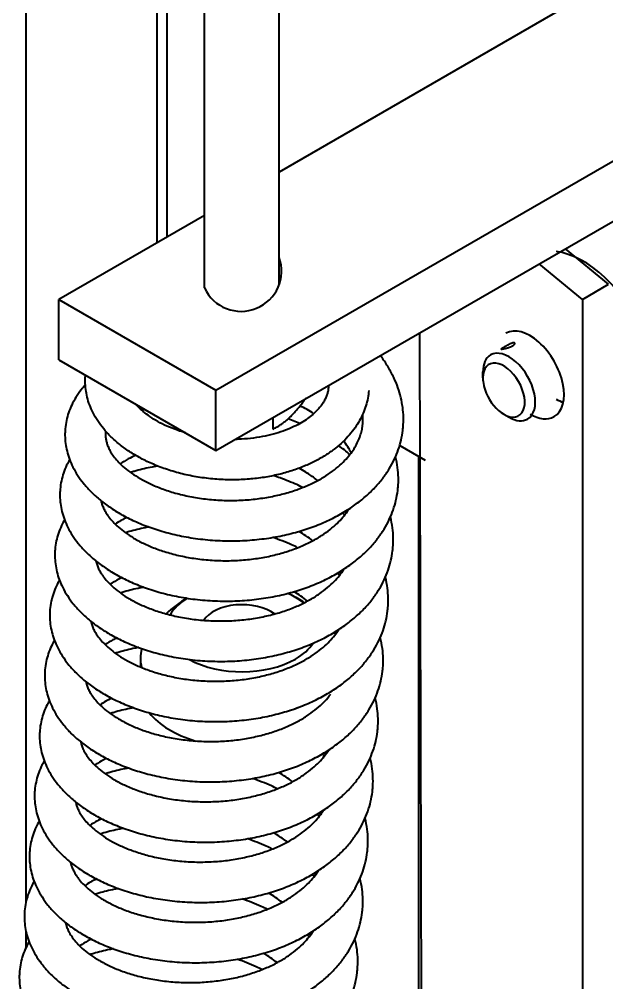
# Model space of a CAD drawing. Header units: millimetres. Extents: x 30271 to 35001, y 5679 to 9007.
# Drawn here: x 31358.9 to 31470, y 6417.8 to 6600.1 of the extents above; entities that cross this region are included whole.
import ezdxf

# ---------------------------------------------------------------- set-up
doc = ezdxf.new("R2010")
doc.units = ezdxf.units.MM
doc.linetypes.add('K5LT_BASIC', pattern=[0])
doc.layers.add('0 VIEW0', color=7, linetype='Continuous')

msp = doc.modelspace()

# ---------------------------------------------------------------- linework, layer by layer
at = {"color": 5, "linetype": 'K5LT_BASIC', "lineweight": 40, "ltscale": 0.5}
for p, q in [((31470.297, 6549.936), (31462.139, 6556.657)), ((31465.348, 6547.079), (31457.189, 6553.799))]:
    msp.add_line(p, q, dxfattribs=at)
at = {"layer": '0 VIEW0', "color": 5, "linetype": 'K5LT_BASIC', "lineweight": 40}
for p, q in [((31386.81, 6558.89), (31386.81, 6895.316)), ((31384.857, 6894.189), (31384.857, 6557.762)), ((31360.109, 6879.9), (31360.109, 6433.052)), ((31393.887, 6549.244), (31393.887, 6630.855)), ((31408.001, 6549.868), (31408.001, 6630.812)), ((31396.051, 6529.932), (31544.544, 6615.664)), ((31396.051, 6518.501), (31544.544, 6604.233)), ((31464.222, 6603.583), (31408.001, 6571.124)), ((31393.887, 6562.976), (31366.353, 6547.079)), ((31465.348, 6547.079), (31470.297, 6549.936)), ((31366.353, 6535.648), (31366.353, 6547.079)), ((31366.353, 6547.079), (31396.051, 6529.932)), ((31465.348, 6547.079), (31465.348, 6041.759)), ((31435.649, 6075.792), (31434.639, 6540.78)), ((31366.353, 6535.648), (31396.051, 6518.501)), ((31371.37, 6532.712), (31371.373, 6532.749)), ((31446.539, 6532.218), (31446.539, 6533.362)), ((31396.051, 6518.501), (31396.051, 6529.932)), ((31382.631, 6526.25), (31382.043, 6526.092)), ((31450.498, 6525.36), (31451.488, 6524.788)), ((31406.785, 6524.698), (31406.785, 6522.512)), ((31411.924, 6523.606), (31409.708, 6524.505)), ((31430.801, 6519.476), (31435.649, 6516.677)), ((31434.355, 6517.424), (31434.355, 6248.34)), ((31384.857, 6515.629), (31384.857, 6515.531)), ((31420.423, 6506.331), (31419.994, 6506.697)), ((31419.463, 6494.934), (31419.034, 6495.3)), ((31419.7, 6495.244), (31419.518, 6495.589)), ((31418.74, 6483.847), (31418.559, 6484.192)), ((31381.751, 6479.182), (31381.751, 6477.563)), ((31416.821, 6461.052), (31416.639, 6461.398)), ((31416.584, 6460.742), (31416.155, 6461.109)), ((31415.624, 6449.345), (31415.195, 6449.711)), ((31415.861, 6449.655), (31415.679, 6450.001)), ((31414.664, 6437.948), (31414.235, 6438.314)), ((31360.109, 6427.623), (31360.109, 6424.475)), ((31413.705, 6426.551), (31413.276, 6426.917)), ((31413.942, 6426.861), (31413.76, 6427.207))]:
    msp.add_line(p, q, dxfattribs=at)
for centre, radius, start, end in [((31397.639, 6499.648), 30.85, 56.78685, 62.30438), ((31399.963, 6493.054), 32.674, 49.03809, 53.82254), ((31408.335, 6500.379), 13.824, 26.93169, 28.54956), ((31386.43, 6490.94), 16.578, 115.85909, 124.64684), ((31397.508, 6479.683), 27.504, 52.26366, 58.78203), ((31401.001, 6472.33), 21, 119.69032, 133.26786), ((31401.001, 6472.33), 21, 55.90871, 63.86007), ((31396.336, 6467.977), 27.877, 52.30767, 58.73852), ((31401.001, 6472.33), 21, 32.84275, 34.06954), ((31383.538, 6456.771), 16.552, 115.85217, 124.65386), ((31393.442, 6433.765), 27.903, 52.31067, 58.73553), ((31402.555, 6431.986), 13.848, 26.93302, 28.54807), ((31380.645, 6422.602), 16.526, 115.84533, 124.66079), ((31391.719, 6411.257), 27.557, 52.26997, 58.77579), ((31390.549, 6399.552), 27.929, 52.31363, 58.73257)]:
    msp.add_arc(centre, radius, start, end, dxfattribs=at)
for centre, major_axis, ratio, start_param, end_param in [((31465.505, 6538.596), (9.625, -16.671), 0.5773503, 0, 2.7396245), ((31400.816, 6552.46), (5.401, 5.401), 1, 2.7907385, 5.8440591), ((31455.448, 6532.79), (4.55, -7.881), 0.5773503, 0, 3.1415927), ((31451.488, 6530.504), (3.5, -6.062), 0.5773503, 3.1415927, 3.9269908), ((31451.488, 6530.504), (3.5, -6.062), 0.5773503, 0, 3.1415927), ((31450.498, 6529.932), (2.8, -4.85), 0.5773503, 5.4977871, 10.2101761), ((31450.498, 6529.932), (2.8, -4.85), 0.5773503, 3.9269908, 4.5026299), ((31450.498, 6529.932), (2.8, -4.85), 0.5773503, 4.5026299, 5.4977871), ((31460.398, 6535.648), (4.55, -7.881), 0.5773503, 5.4977871, 5.7080739), ((31455.448, 6532.79), (4.55, -7.881), 0.5773503, 5.4977871, 6.2831853), ((31451.488, 6530.504), (3.5, -6.062), 0.5773503, 5.4977871, 6.2831853), ((31401.001, 6484.898), (14.285, 0), 0.5773503, 2.3834893, 2.831616), ((31401.001, 6484.898), (14.285, 0), 0.5773503, 0.8662906, 0.9238094), ((31401.001, 6484.898), (14.285, 0), 0.5773503, 0.6162016, 0.8662906), ((31401.001, 6484.898), (7.7, 0), 0.5773503, 0.649597, 2.8000328), ((31401.001, 6484.898), (14.285, 0), 0.5773503, 5.4977871, 5.9306586), ((31401.001, 6479.182), (19.25, 0), 0.5773503, 2.9731917, 3.1415927), ((31401.001, 6479.182), (19.25, 0), 0.5773503, 3.1415927, 3.2965128), ((31401.001, 6484.898), (14.285, 0), 0.5773503, 3.9418123, 5.4977871), ((31401.001, 6473.467), (19.25, 0), 0.5773503, 3.564746, 4.2420492), ((31401.001, 6479.182), (19.25, 0), 0.5773503, 5.2037355, 5.3236257)]:
    msp.add_ellipse(centre, major_axis=major_axis, ratio=ratio, start_param=start_param, end_param=end_param, dxfattribs=at)
for points, knots in [([(31450.493, 6538.012), (31450.442, 6537.982), (31450.358, 6537.933), (31450.241, 6537.865), (31450.141, 6537.806), (31450.061, 6537.756), (31450.015, 6537.722), (31449.998, 6537.703), (31449.997, 6537.695), (31449.999, 6537.692)], [0, 0, 0, 0, 1.620044, 2.8619719, 4.5313389, 6.2622261, 7.8468065, 9.145194, 10, 10, 10, 10]), ([(31449.999, 6537.692), (31450.001, 6537.687), (31450.015, 6537.681), (31450.06, 6537.681), (31450.116, 6537.686), (31450.184, 6537.696), (31450.265, 6537.709), (31450.359, 6537.725), (31450.465, 6537.745), (31450.585, 6537.77), (31450.721, 6537.799), (31450.923, 6537.846), (31451.142, 6537.903), (31451.366, 6537.969), (31451.528, 6538.022), (31451.681, 6538.077), (31451.827, 6538.136), (31451.971, 6538.2), (31452.113, 6538.272), (31452.244, 6538.35), (31452.365, 6538.435), (31452.467, 6538.525), (31452.539, 6538.612), (31452.577, 6538.685), (31452.587, 6538.742), (31452.582, 6538.772), (31452.576, 6538.786)], [0, 0, 0, 0, 1.4083047, 2.4368582, 3.4127045, 4.3520972, 5.257305, 6.1647817, 7.0923379, 8.0377051, 9.0384139, 10.0766536, 12.224537, 13.294694, 14.3628952, 15.3686139, 16.313806, 17.3736848, 18.4906014, 19.6644821, 20.8373974, 22.2444618, 23.6502545, 24.9374912, 25.9855755, 27, 27, 27, 27]), ([(31452.576, 6538.786), (31452.57, 6538.8), (31452.552, 6538.824), (31452.508, 6538.85), (31452.451, 6538.864), (31452.382, 6538.868), (31452.302, 6538.862), (31452.212, 6538.846), (31452.11, 6538.821), (31451.997, 6538.785), (31451.871, 6538.738), (31451.733, 6538.679), (31451.586, 6538.611), (31451.434, 6538.536), (31451.28, 6538.455), (31451.129, 6538.374), (31450.986, 6538.294), (31450.85, 6538.217), (31450.72, 6538.143), (31450.6, 6538.073), (31450.527, 6538.031), (31450.493, 6538.012)], [0, 0, 0, 0, 1.2372966, 2.4289785, 3.5714533, 4.6753699, 5.7477951, 6.8272869, 7.9274989, 9.0413644, 10.2110887, 11.4230182, 12.6758616, 13.9274136, 15.1754883, 16.4213771, 17.5944357, 18.6968499, 19.8657579, 20.9668079, 22, 22, 22, 22]), ([(31431.454, 6522.949), (31431.506, 6523.564), (31431.543, 6524.801), (31431.401, 6526.669), (31431.055, 6528.546), (31430.499, 6530.433), (31429.723, 6532.327), (31428.713, 6534.224), (31427.803, 6535.591), (31427.248, 6536.33), (31427.151, 6536.457)], [0, 0, 0, 0, 1.1635529, 2.3321454, 3.5157477, 4.7238519, 5.9652227, 7.2475209, 8.5767877, 8.8524315, 8.8524315, 8.8524315, 8.8524315]), ([(31424.965, 6529.83), (31424.925, 6529.347), (31424.79, 6528.381), (31424.431, 6526.951), (31423.912, 6525.539), (31423.226, 6524.147), (31422.366, 6522.778), (31421.321, 6521.439), (31420.081, 6520.137), (31418.635, 6518.885), (31416.975, 6517.699), (31415.097, 6516.596), (31413, 6515.597), (31410.693, 6514.724), (31408.186, 6513.999), (31405.498, 6513.444), (31402.651, 6513.08), (31399.671, 6512.925), (31396.584, 6512.998), (31393.47, 6513.314), (31390.424, 6513.869), (31387.54, 6514.636), (31384.859, 6515.587), (31382.403, 6516.697), (31380.192, 6517.941), (31378.237, 6519.289), (31376.545, 6520.715), (31375.116, 6522.192), (31373.94, 6523.694), (31373.004, 6525.204), (31372.29, 6526.708), (31371.78, 6528.197), (31371.458, 6529.668), (31371.305, 6531.173), (31371.325, 6532.185), (31371.37, 6532.712)], [0, 0, 0, 0, 0.8082399, 1.6224003, 2.4495655, 3.2965867, 4.1700122, 5.0757488, 6.0187012, 7.0025106, 8.0292494, 9.0994046, 10.2121898, 11.3660459, 12.5592684, 13.7905948, 15.0596287, 16.3672266, 17.7159471, 19.1107406, 20.49617, 21.8511284, 23.1766373, 24.4714005, 25.7320995, 26.9537994, 28.1307911, 29.2580421, 30.332607, 31.3549556, 32.3290309, 33.2615735, 34.1613298, 35.0377085, 36, 36, 36, 36]), ([(31371.351, 6530.88), (31371.083, 6530.588), (31370.438, 6529.837), (31369.549, 6528.585), (31368.75, 6527.129), (31368.156, 6525.668), (31367.739, 6524.159), (31367.586, 6523.129), (31367.541, 6522.592)], [0, 0, 0, 0, 1.1073398, 2.7904903, 4.3897594, 5.9225479, 7.4073959, 9, 9, 9, 9]), ([(31417.361, 6530.804), (31417.36, 6530.774), (31417.352, 6530.537), (31417.311, 6530.094), (31417.185, 6529.472), (31416.984, 6528.838), (31416.699, 6528.183), (31416.314, 6527.501), (31415.811, 6526.787), (31415.168, 6526.045), (31414.363, 6525.279), (31413.376, 6524.503), (31412.189, 6523.733), (31410.793, 6522.992), (31409.184, 6522.305), (31407.366, 6521.697), (31405.353, 6521.197), (31403.165, 6520.829), (31401.254, 6520.654), (31400.082, 6520.612), (31399.695, 6520.605)], [4.0679957, 4.0679957, 4.0679957, 4.0679957, 4.19319, 5.056269, 5.9247464, 6.8076754, 7.7142228, 8.6537044, 9.6349872, 10.6662333, 11.7544601, 12.9049314, 14.120944, 15.4034637, 16.7517578, 18.1639038, 19.6374198, 21.1700502, 22.7604535, 23.5406955, 23.5406955, 23.5406955, 23.5406955]), ([(31390.285, 6521.83), (31389.766, 6521.981), (31388.552, 6522.372), (31386.771, 6523.086), (31385.023, 6523.969), (31383.526, 6524.903), (31382.283, 6525.853), (31381.439, 6526.642), (31381.013, 6527.108), (31380.882, 6527.259)], [0, 0, 0, 0, 1.2402289, 2.967266, 4.6427952, 6.2594454, 7.8090315, 9.2838854, 10, 10, 10, 10]), ([(31406.785, 6522.512), (31407.025, 6522.63), (31407.433, 6522.846), (31408.034, 6523.21), (31408.57, 6523.574), (31409.113, 6523.989), (31409.647, 6524.442), (31410.196, 6524.955), (31410.76, 6525.535), (31411.337, 6526.18), (31411.919, 6526.883), (31412.516, 6527.651), (31412.917, 6528.196), (31413.121, 6528.48)], [0, 0, 0, 0, 1.6374536, 2.7525556, 4.0112679, 5.177932, 6.3226025, 7.5039957, 8.7569809, 10.0125858, 11.2910456, 12.6125954, 14, 14, 14, 14]), ([(31375.193, 6522.156), (31375.186, 6522.098), (31375.159, 6521.843), (31375.144, 6521.389), (31375.195, 6520.776), (31375.325, 6520.13), (31375.548, 6519.434), (31375.888, 6518.677), (31376.373, 6517.85), (31377.038, 6516.952), (31377.918, 6515.989), (31379.048, 6514.976), (31380.455, 6513.937), (31382.158, 6512.906), (31384.159, 6511.921), (31386.453, 6511.021), (31389.02, 6510.246), (31391.832, 6509.632), (31394.855, 6509.212), (31397.998, 6509.023), (31401.147, 6509.078), (31404.191, 6509.366), (31407.076, 6509.864), (31409.766, 6510.547), (31412.23, 6511.388), (31414.446, 6512.356), (31416.397, 6513.418), (31418.079, 6514.54), (31419.499, 6515.693), (31420.67, 6516.85), (31421.616, 6517.993), (31422.361, 6519.109), (31422.932, 6520.194), (31423.352, 6521.25), (31423.642, 6522.285), (31423.813, 6523.309), (31423.875, 6524.334), (31423.844, 6525.023), (31423.809, 6525.371)], [0, 0, 0, 0, 0.2277079, 0.9965116, 1.7702931, 2.5597837, 3.3760299, 4.229432, 5.13016, 6.0870716, 7.1068448, 8.1930875, 9.3458528, 10.5621978, 11.8371628, 13.1652031, 14.5415146, 15.9626945, 17.427103, 18.9352537, 20.4155197, 21.8538888, 23.2519647, 24.6093158, 25.9241467, 27.1937711, 28.4150922, 29.5853519, 30.7027734, 31.7673708, 32.7813082, 33.7489668, 34.6765396, 35.5715648, 36.4423798, 37.2977069, 38.1463255, 39, 39, 39, 39]), ([(31367.541, 6522.592), (31367.505, 6522.168), (31367.474, 6521.251), (31367.579, 6519.834), (31367.862, 6518.346), (31368.327, 6516.845), (31368.987, 6515.331), (31369.859, 6513.806), (31370.965, 6512.274), (31372.328, 6510.745), (31373.969, 6509.237), (31375.905, 6507.772), (31378.145, 6506.38), (31380.687, 6505.092), (31383.522, 6503.943), (31386.631, 6502.965), (31389.992, 6502.193), (31393.574, 6501.656), (31397.294, 6501.39), (31401.037, 6501.414), (31404.687, 6501.717), (31408.182, 6502.28), (31411.491, 6503.08), (31414.582, 6504.094), (31417.431, 6505.297), (31420.019, 6506.663), (31422.332, 6508.162), (31424.365, 6509.768), (31426.119, 6511.454), (31427.602, 6513.197), (31428.827, 6514.98), (31429.808, 6516.789), (31430.559, 6518.615), (31431.093, 6520.452), (31431.35, 6521.902), (31431.436, 6522.734), (31431.454, 6522.949)], [0, 0, 0, 0, 0.6930913, 1.49177, 2.3039723, 3.1391382, 4.0067275, 4.9154054, 5.8726942, 6.8841329, 7.9525192, 9.0775782, 10.2563622, 11.4844338, 12.7571331, 14.0707761, 15.4232568, 16.8144037, 18.2463625, 19.6655961, 21.0481373, 22.3975461, 23.7151124, 25.0004821, 26.2520434, 27.467341, 28.6435958, 29.7784496, 30.8706379, 31.9206718, 32.9310795, 33.9063249, 34.8523443, 35.7761746, 36.685424, 37, 37, 37, 37]), ([(31421.62, 6518.038), (31421.479, 6518.315), (31421.094, 6519.013), (31420.596, 6519.766), (31420.246, 6520.238), (31420.203, 6520.295)], [0, 0, 0, 0, 2.2043547, 5.5410314, 6, 6, 6, 6]), ([(31368.382, 6516.782), (31368.175, 6516.428), (31367.737, 6515.601), (31367.196, 6514.271), (31366.78, 6512.762), (31366.626, 6511.731), (31366.581, 6511.195)], [0, 0, 0, 0, 1.4327403, 3.2837135, 5.0767944, 7, 7, 7, 7]), ([(31380.86, 6517.581), (31380.371, 6517.365), (31379.331, 6516.854), (31378.423, 6516.295), (31377.965, 6515.975)], [0, 0, 0, 0, 2.2370331, 5, 5, 5, 5]), ([(31430.494, 6511.552), (31430.546, 6512.167), (31430.584, 6513.404), (31430.436, 6515.339), (31430.187, 6516.646), (31430.016, 6517.331)], [0, 0, 0, 0, 1.9163133, 3.8409266, 6, 6, 6, 6]), ([(31385.03, 6515.56), (31384.553, 6515.482), (31383.04, 6515.205), (31381.341, 6514.785), (31380.144, 6514.419), (31379.914, 6514.347)], [0, 0, 0, 0, 1.6058644, 5.14982, 6, 6, 6, 6]), ([(31415.301, 6512.831), (31415.18, 6512.925), (31414.47, 6513.466), (31413.319, 6514.254), (31412.221, 6514.904), (31411.789, 6515.147)], [0, 0, 0, 0, 0.6792996, 3.9519579, 6, 6, 6, 6]), ([(31412.463, 6511.517), (31412.089, 6511.698), (31410.71, 6512.343), (31408.859, 6513.09), (31407.358, 6513.605), (31406.924, 6513.747)], [0, 0, 0, 0, 1.2711015, 4.6391331, 6, 6, 6, 6]), ([(31366.581, 6511.195), (31366.545, 6510.771), (31366.514, 6509.854), (31366.619, 6508.437), (31366.902, 6506.949), (31367.367, 6505.448), (31368.027, 6503.934), (31368.899, 6502.409), (31370.006, 6500.877), (31371.369, 6499.348), (31373.01, 6497.84), (31374.946, 6496.375), (31377.185, 6494.983), (31379.727, 6493.695), (31382.562, 6492.546), (31385.671, 6491.568), (31389.032, 6490.795), (31392.614, 6490.259), (31396.334, 6489.993), (31400.078, 6490.017), (31403.727, 6490.32), (31407.223, 6490.883), (31410.531, 6491.683), (31413.622, 6492.697), (31416.472, 6493.9), (31419.059, 6495.265), (31421.373, 6496.765), (31423.405, 6498.37), (31425.159, 6500.056), (31426.643, 6501.8), (31427.867, 6503.583), (31428.848, 6505.392), (31429.599, 6507.218), (31430.134, 6509.055), (31430.39, 6510.505), (31430.476, 6511.337), (31430.494, 6511.552)], [0, 0, 0, 0, 0.6930913, 1.49177, 2.3039723, 3.1391382, 4.0067275, 4.9154054, 5.8726942, 6.8841329, 7.9525192, 9.0775782, 10.2563622, 11.4844338, 12.7571331, 14.0707761, 15.4232568, 16.8144037, 18.2463625, 19.6655961, 21.0481373, 22.3975461, 23.7151124, 25.0004821, 26.2520434, 27.467341, 28.6435958, 29.7784496, 30.8706379, 31.9206718, 32.9310795, 33.9063249, 34.8523443, 35.7761746, 36.685424, 37, 37, 37, 37]), ([(31374.314, 6509.002), (31374.349, 6508.839), (31374.45, 6508.444), (31374.69, 6507.785), (31375.076, 6507.005), (31375.619, 6506.154), (31376.353, 6505.233), (31377.315, 6504.25), (31378.537, 6503.225), (31380.044, 6502.185), (31381.849, 6501.165), (31383.952, 6500.205), (31386.342, 6499.343), (31388.996, 6498.619), (31391.884, 6498.068), (31394.962, 6497.724), (31398.121, 6497.618), (31401.247, 6497.755), (31404.241, 6498.117), (31407.063, 6498.681), (31409.679, 6499.422), (31412.06, 6500.311), (31414.185, 6501.314), (31416.045, 6502.4), (31417.636, 6503.537), (31418.968, 6504.694), (31420.059, 6505.848), (31420.769, 6506.768), (31421.12, 6507.3), (31421.215, 6507.45)], [0, 0, 0, 0, 0.5748662, 1.3689277, 2.2021766, 3.0838656, 4.0218942, 5.0218121, 6.0858656, 7.2131053, 8.3997983, 9.6409393, 10.9313147, 12.2667102, 13.644396, 15.0634521, 16.5121529, 17.9181208, 19.2847023, 20.6126578, 21.9010695, 23.1478798, 24.3503319, 25.5054593, 26.6108807, 27.6654025, 28.6697092, 29.6266206, 30, 30, 30, 30]), ([(31367.422, 6505.385), (31367.215, 6505.031), (31366.777, 6504.204), (31366.236, 6502.874), (31365.82, 6501.365), (31365.666, 6500.334), (31365.621, 6499.798)], [0, 0, 0, 0, 1.4327403, 3.2837135, 5.0767944, 7, 7, 7, 7]), ([(31429.535, 6500.155), (31429.587, 6500.769), (31429.624, 6502.007), (31429.476, 6503.942), (31429.228, 6505.249), (31429.056, 6505.934)], [0, 0, 0, 0, 1.9163133, 3.8409266, 6, 6, 6, 6]), ([(31383.372, 6504.042), (31383.132, 6503.998), (31381.857, 6503.752), (31380.381, 6503.388), (31379.184, 6503.022), (31378.954, 6502.949)], [0, 0, 0, 0, 0.9417681, 5.0213303, 6, 6, 6, 6]), ([(31411.503, 6500.12), (31411.129, 6500.301), (31409.604, 6501.014), (31408.017, 6501.644), (31406.796, 6502.069)], [0, 0, 0, 0, 1.2393462, 5, 5, 5, 5]), ([(31365.621, 6499.798), (31365.585, 6499.374), (31365.555, 6498.457), (31365.66, 6497.04), (31365.943, 6495.551), (31366.407, 6494.051), (31367.067, 6492.537), (31367.94, 6491.011), (31369.046, 6489.479), (31370.409, 6487.951), (31372.05, 6486.443), (31373.986, 6484.978), (31376.225, 6483.586), (31378.767, 6482.298), (31381.602, 6481.149), (31384.712, 6480.171), (31388.072, 6479.398), (31391.654, 6478.862), (31395.375, 6478.596), (31399.118, 6478.62), (31402.768, 6478.923), (31406.263, 6479.486), (31409.571, 6480.286), (31412.663, 6481.3), (31415.512, 6482.503), (31418.1, 6483.868), (31420.413, 6485.368), (31422.445, 6486.973), (31424.2, 6488.659), (31425.683, 6490.403), (31426.908, 6492.186), (31427.888, 6493.995), (31428.64, 6495.821), (31429.174, 6497.658), (31429.431, 6499.107), (31429.517, 6499.94), (31429.535, 6500.155)], [0, 0, 0, 0, 0.6930913, 1.49177, 2.3039723, 3.1391382, 4.0067275, 4.9154054, 5.8726942, 6.8841329, 7.9525192, 9.0775782, 10.2563622, 11.4844338, 12.7571331, 14.0707761, 15.4232568, 16.8144037, 18.2463625, 19.6655961, 21.0481373, 22.3975461, 23.7151124, 25.0004821, 26.2520434, 27.467341, 28.6435958, 29.7784496, 30.8706379, 31.9206718, 32.9310795, 33.9063249, 34.8523443, 35.7761746, 36.685424, 37, 37, 37, 37]), ([(31373.355, 6497.605), (31373.406, 6497.365), (31373.538, 6496.885), (31373.848, 6496.127), (31374.284, 6495.323), (31374.888, 6494.448), (31375.697, 6493.504), (31376.745, 6492.504), (31378.063, 6491.47), (31379.671, 6490.433), (31381.58, 6489.429), (31383.783, 6488.498), (31386.267, 6487.679), (31389.005, 6487.011), (31391.967, 6486.527), (31395.081, 6486.263), (31398.237, 6486.241), (31401.323, 6486.457), (31404.262, 6486.89), (31407.018, 6487.518), (31409.556, 6488.312), (31411.853, 6489.244), (31413.888, 6490.279), (31415.656, 6491.386), (31417.158, 6492.532), (31418.406, 6493.69), (31419.44, 6494.862), (31420.002, 6495.652), (31420.255, 6496.053)], [0, 0, 0, 0, 0.8161883, 1.5957353, 2.4163169, 3.2865985, 4.2135097, 5.2013088, 6.2512145, 7.3611889, 8.5269914, 9.743673, 11.0064179, 12.3115923, 13.6571168, 15.042802, 16.4285913, 17.7745293, 19.0828617, 20.3536975, 21.5857452, 22.7767095, 23.923828, 25.0243055, 26.0761849, 27.0788655, 28.0336918, 29, 29, 29, 29]), ([(31378.24, 6494.461), (31378.179, 6494.431), (31377.578, 6494.133), (31376.83, 6493.709), (31376.211, 6493.296), (31376.045, 6493.181)], [0, 0, 0, 0, 0.4508169, 4.4715363, 6, 6, 6, 6]), ([(31428.575, 6488.757), (31428.627, 6489.372), (31428.664, 6490.61), (31428.516, 6492.545), (31428.268, 6493.852), (31428.097, 6494.537)], [0, 0, 0, 0, 1.9163133, 3.8409266, 6, 6, 6, 6]), ([(31366.463, 6493.988), (31366.255, 6493.634), (31365.817, 6492.807), (31365.277, 6491.477), (31364.86, 6489.968), (31364.706, 6488.937), (31364.661, 6488.401)], [0, 0, 0, 0, 1.4327403, 3.2837135, 5.0767944, 7, 7, 7, 7]), ([(31382.412, 6492.645), (31382.172, 6492.601), (31380.898, 6492.355), (31379.421, 6491.991), (31378.224, 6491.625), (31377.995, 6491.552)], [0, 0, 0, 0, 0.9417681, 5.0213303, 6, 6, 6, 6]), ([(31364.661, 6488.401), (31364.626, 6487.976), (31364.595, 6487.06), (31364.7, 6485.643), (31364.983, 6484.154), (31365.448, 6482.653), (31366.107, 6481.14), (31366.98, 6479.614), (31368.086, 6478.082), (31369.449, 6476.554), (31371.09, 6475.046), (31373.026, 6473.581), (31375.265, 6472.189), (31377.807, 6470.901), (31380.642, 6469.751), (31383.752, 6468.774), (31387.112, 6468.001), (31390.694, 6467.465), (31394.415, 6467.199), (31398.158, 6467.222), (31401.808, 6467.526), (31405.303, 6468.088), (31408.611, 6468.889), (31411.703, 6469.903), (31414.552, 6471.106), (31417.14, 6472.471), (31419.453, 6473.971), (31421.486, 6475.576), (31423.24, 6477.262), (31424.723, 6479.006), (31425.948, 6480.789), (31426.929, 6482.598), (31427.68, 6484.424), (31428.214, 6486.261), (31428.471, 6487.71), (31428.557, 6488.543), (31428.575, 6488.757)], [0, 0, 0, 0, 0.6930913, 1.49177, 2.3039723, 3.1391382, 4.0067275, 4.9154054, 5.8726942, 6.8841329, 7.9525192, 9.0775782, 10.2563622, 11.4844338, 12.7571331, 14.0707761, 15.4232568, 16.8144037, 18.2463625, 19.6655961, 21.0481373, 22.3975461, 23.7151124, 25.0004821, 26.2520434, 27.467341, 28.6435958, 29.7784496, 30.8706379, 31.9206718, 32.9310795, 33.9063249, 34.8523443, 35.7761746, 36.685424, 37, 37, 37, 37]), ([(31372.395, 6486.208), (31372.415, 6486.115), (31372.491, 6485.796), (31372.675, 6485.225), (31373.018, 6484.467), (31373.507, 6483.639), (31374.177, 6482.739), (31375.062, 6481.774), (31376.198, 6480.76), (31377.613, 6479.721), (31379.322, 6478.691), (31381.331, 6477.707), (31383.632, 6476.81), (31386.205, 6476.038), (31389.022, 6475.428), (31392.051, 6475.014), (31395.194, 6474.83), (31398.346, 6474.891), (31401.385, 6475.184), (31404.265, 6475.687), (31406.95, 6476.375), (31409.409, 6477.219), (31411.618, 6478.19), (31413.562, 6479.253), (31415.238, 6480.377), (31416.651, 6481.53), (31417.817, 6482.687), (31418.675, 6483.73), (31419.125, 6484.386), (31419.295, 6484.656)], [0, 0, 0, 0, 0.3286511, 1.1124389, 1.9321608, 2.7974906, 3.7169021, 4.6967306, 5.7403967, 6.8478641, 8.0162246, 9.2406701, 10.515937, 11.8374225, 13.2018881, 14.607801, 16.0557248, 17.4748042, 18.853342, 20.1936581, 21.4948932, 22.7552804, 23.9721916, 25.1427426, 26.2641982, 27.3349787, 28.3550982, 29.3267009, 30, 30, 30, 30]), ([(31427.615, 6477.36), (31427.667, 6477.975), (31427.704, 6479.213), (31427.557, 6481.148), (31427.308, 6482.455), (31427.137, 6483.14)], [0, 0, 0, 0, 1.9163133, 3.8409266, 6, 6, 6, 6]), ([(31365.503, 6482.591), (31365.296, 6482.237), (31364.858, 6481.41), (31364.317, 6480.08), (31363.9, 6478.571), (31363.747, 6477.54), (31363.702, 6477.004)], [0, 0, 0, 0, 1.4327403, 3.2837135, 5.0767944, 7, 7, 7, 7]), ([(31377.28, 6483.064), (31377.029, 6482.941), (31376.241, 6482.533), (31375.534, 6482.096), (31375.086, 6481.784)], [0, 0, 0, 0, 1.5447647, 5, 5, 5, 5]), ([(31381.453, 6481.248), (31381.212, 6481.204), (31379.938, 6480.958), (31378.462, 6480.594), (31377.265, 6480.228), (31377.035, 6480.155)], [0, 0, 0, 0, 0.9417681, 5.0213303, 6, 6, 6, 6]), ([(31363.702, 6477.004), (31363.666, 6476.579), (31363.635, 6475.663), (31363.74, 6474.246), (31364.023, 6472.757), (31364.488, 6471.256), (31365.148, 6469.743), (31366.02, 6468.217), (31367.126, 6466.685), (31368.489, 6465.157), (31370.13, 6463.649), (31372.066, 6462.184), (31374.306, 6460.792), (31376.848, 6459.504), (31379.683, 6458.354), (31382.792, 6457.377), (31386.153, 6456.604), (31389.735, 6456.067), (31393.455, 6455.802), (31397.198, 6455.825), (31400.848, 6456.129), (31404.343, 6456.691), (31407.652, 6457.491), (31410.743, 6458.506), (31413.592, 6459.709), (31416.18, 6461.074), (31418.493, 6462.573), (31420.526, 6464.179), (31422.28, 6465.865), (31423.763, 6467.609), (31424.988, 6469.392), (31425.969, 6471.201), (31426.72, 6473.026), (31427.254, 6474.864), (31427.511, 6476.313), (31427.597, 6477.146), (31427.615, 6477.36)], [0, 0, 0, 0, 0.6930913, 1.49177, 2.3039723, 3.1391382, 4.0067275, 4.9154054, 5.8726942, 6.8841329, 7.9525192, 9.0775782, 10.2563622, 11.4844338, 12.7571331, 14.0707761, 15.4232568, 16.8144037, 18.2463625, 19.6655961, 21.0481373, 22.3975461, 23.7151124, 25.0004821, 26.2520434, 27.467341, 28.6435958, 29.7784496, 30.8706379, 31.9206718, 32.9310795, 33.9063249, 34.8523443, 35.7761746, 36.685424, 37, 37, 37, 37]), ([(31371.435, 6474.811), (31371.471, 6474.642), (31371.574, 6474.241), (31371.819, 6473.576), (31372.208, 6472.794), (31372.755, 6471.941), (31373.494, 6471.018), (31374.462, 6470.034), (31375.691, 6469.008), (31377.205, 6467.968), (31379.017, 6466.95), (31381.128, 6465.991), (31383.524, 6465.132), (31386.184, 6464.412), (31389.078, 6463.865), (31392.158, 6463.527), (31395.317, 6463.427), (31398.441, 6463.57), (31401.431, 6463.937), (31404.248, 6464.506), (31406.859, 6465.251), (31409.234, 6466.142), (31411.354, 6467.148), (31413.206, 6468.236), (31414.791, 6469.373), (31416.118, 6470.53), (31417.086, 6471.559), (31417.596, 6472.2), (31417.781, 6472.45)], [0, 0, 0, 0, 0.587275, 1.3734023, 2.1985087, 3.0717574, 4.0008904, 4.9913253, 6.0451918, 7.1614562, 8.3364693, 9.5651665, 10.8424568, 12.1641866, 13.5276875, 14.9320952, 16.363755, 17.7532759, 19.1038818, 20.416274, 21.689531, 22.9215715, 24.1096798, 25.250941, 26.3429833, 27.3846776, 28.3767576, 29, 29, 29, 29]), ([(31364.543, 6471.194), (31364.336, 6470.84), (31363.898, 6470.013), (31363.357, 6468.682), (31362.941, 6467.173), (31362.787, 6466.143), (31362.742, 6465.606)], [0, 0, 0, 0, 1.4327403, 3.2837135, 5.0767944, 7, 7, 7, 7]), ([(31426.655, 6465.963), (31426.707, 6466.578), (31426.745, 6467.816), (31426.597, 6469.751), (31426.348, 6471.058), (31426.177, 6471.742)], [0, 0, 0, 0, 1.9163133, 3.8409266, 6, 6, 6, 6]), ([(31380.493, 6469.851), (31380.253, 6469.807), (31378.978, 6469.561), (31377.502, 6469.197), (31376.305, 6468.831), (31376.075, 6468.758)], [0, 0, 0, 0, 0.9417681, 5.0213303, 6, 6, 6, 6]), ([(31362.742, 6465.606), (31362.706, 6465.182), (31362.675, 6464.265), (31362.78, 6462.849), (31363.063, 6461.36), (31363.528, 6459.859), (31364.188, 6458.346), (31365.06, 6456.82), (31366.167, 6455.288), (31367.53, 6453.76), (31369.171, 6452.252), (31371.107, 6450.787), (31373.346, 6449.394), (31375.888, 6448.107), (31378.723, 6446.957), (31381.832, 6445.98), (31385.193, 6445.207), (31388.775, 6444.67), (31392.495, 6444.405), (31396.239, 6444.428), (31399.888, 6444.732), (31403.384, 6445.294), (31406.692, 6446.094), (31409.783, 6447.109), (31412.633, 6448.312), (31415.22, 6449.677), (31417.533, 6451.176), (31419.566, 6452.782), (31421.32, 6454.468), (31422.804, 6456.212), (31424.028, 6457.995), (31425.009, 6459.804), (31425.76, 6461.629), (31426.295, 6463.467), (31426.551, 6464.916), (31426.637, 6465.749), (31426.655, 6465.963)], [0, 0, 0, 0, 0.6930913, 1.49177, 2.3039723, 3.1391382, 4.0067275, 4.9154054, 5.8726942, 6.8841329, 7.9525192, 9.0775782, 10.2563622, 11.4844338, 12.7571331, 14.0707761, 15.4232568, 16.8144037, 18.2463625, 19.6655961, 21.0481373, 22.3975461, 23.7151124, 25.0004821, 26.2520434, 27.467341, 28.6435958, 29.7784496, 30.8706379, 31.9206718, 32.9310795, 33.9063249, 34.8523443, 35.7761746, 36.685424, 37, 37, 37, 37]), ([(31370.475, 6463.414), (31370.481, 6463.389), (31370.535, 6463.143), (31370.674, 6462.656), (31370.977, 6461.918), (31371.417, 6461.112), (31372.026, 6460.234), (31372.84, 6459.289), (31373.894, 6458.288), (31375.219, 6457.253), (31376.835, 6456.217), (31378.75, 6455.214), (31380.961, 6454.286), (31383.451, 6453.47), (31386.195, 6452.805), (31389.161, 6452.326), (31392.277, 6452.068), (31395.433, 6452.052), (31398.516, 6452.273), (31401.451, 6452.712), (31404.202, 6453.344), (31406.735, 6454.142), (31409.025, 6455.076), (31411.055, 6456.114), (31412.816, 6457.222), (31414.311, 6458.369), (31415.553, 6459.527), (31416.575, 6460.689), (31417.129, 6461.47), (31417.376, 6461.862)], [0, 0, 0, 0, 0.0887311, 0.8632663, 1.6706202, 2.5206317, 3.4222543, 4.3825985, 5.406015, 6.4936337, 7.6433065, 8.8506651, 10.1104904, 11.4178731, 12.7690746, 14.1619796, 15.5964706, 17.0290039, 18.420404, 19.7729179, 21.0866461, 22.3602022, 23.5911841, 24.7767209, 25.9139723, 27.0009023, 28.0369446, 29.0235439, 30, 30, 30, 30]), ([(31363.583, 6459.797), (31363.376, 6459.443), (31362.938, 6458.616), (31362.397, 6457.285), (31361.981, 6455.776), (31361.827, 6454.746), (31361.782, 6454.209)], [0, 0, 0, 0, 1.4327403, 3.2837135, 5.0767944, 7, 7, 7, 7]), ([(31375.36, 6460.269), (31375.286, 6460.233), (31374.674, 6459.929), (31373.929, 6459.504), (31373.321, 6459.098), (31373.166, 6458.99)], [0, 0, 0, 0, 0.5486458, 4.5640191, 6, 6, 6, 6]), ([(31425.696, 6454.566), (31425.748, 6455.181), (31425.785, 6456.419), (31425.637, 6458.354), (31425.389, 6459.66), (31425.217, 6460.345)], [0, 0, 0, 0, 1.9163133, 3.8409266, 6, 6, 6, 6]), ([(31379.533, 6458.453), (31379.293, 6458.41), (31378.018, 6458.164), (31376.542, 6457.8), (31375.345, 6457.434), (31375.115, 6457.361)], [0, 0, 0, 0, 0.9417681, 5.0213303, 6, 6, 6, 6]), ([(31407.664, 6454.531), (31407.29, 6454.713), (31405.765, 6455.425), (31404.178, 6456.056), (31402.957, 6456.481)], [0, 0, 0, 0, 1.2393462, 5, 5, 5, 5]), ([(31361.782, 6454.209), (31361.746, 6453.785), (31361.716, 6452.868), (31361.821, 6451.452), (31362.104, 6449.963), (31362.568, 6448.462), (31363.228, 6446.948), (31364.1, 6445.423), (31365.207, 6443.891), (31366.57, 6442.363), (31368.211, 6440.854), (31370.147, 6439.39), (31372.386, 6437.997), (31374.928, 6436.71), (31377.763, 6435.56), (31380.873, 6434.583), (31384.233, 6433.81), (31387.815, 6433.273), (31391.536, 6433.008), (31395.279, 6433.031), (31398.929, 6433.335), (31402.424, 6433.897), (31405.732, 6434.697), (31408.824, 6435.711), (31411.673, 6436.915), (31414.261, 6438.28), (31416.574, 6439.779), (31418.606, 6441.385), (31420.361, 6443.071), (31421.844, 6444.815), (31423.069, 6446.598), (31424.049, 6448.407), (31424.801, 6450.232), (31425.335, 6452.069), (31425.592, 6453.519), (31425.678, 6454.352), (31425.696, 6454.566)], [0, 0, 0, 0, 0.6930913, 1.49177, 2.3039723, 3.1391382, 4.0067275, 4.9154054, 5.8726942, 6.8841329, 7.9525192, 9.0775782, 10.2563622, 11.4844338, 12.7571331, 14.0707761, 15.4232568, 16.8144037, 18.2463625, 19.6655961, 21.0481373, 22.3975461, 23.7151124, 25.0004821, 26.2520434, 27.467341, 28.6435958, 29.7784496, 30.8706379, 31.9206718, 32.9310795, 33.9063249, 34.8523443, 35.7761746, 36.685424, 37, 37, 37, 37]), ([(31369.516, 6452.017), (31369.537, 6451.918), (31369.614, 6451.593), (31369.803, 6451.017), (31370.149, 6450.256), (31370.642, 6449.427), (31371.316, 6448.525), (31372.207, 6447.559), (31373.349, 6446.544), (31374.771, 6445.505), (31376.487, 6444.476), (31378.504, 6443.494), (31380.811, 6442.599), (31383.39, 6441.83), (31386.213, 6441.224), (31389.246, 6440.815), (31392.391, 6440.638), (31395.542, 6440.705), (31398.578, 6441.003), (31401.454, 6441.51), (31404.134, 6442.202), (31406.586, 6443.05), (31408.789, 6444.023), (31410.727, 6445.089), (31412.396, 6446.214), (31413.803, 6447.367), (31414.963, 6448.524), (31415.81, 6449.557), (31416.251, 6450.204), (31416.416, 6450.465)], [0, 0, 0, 0, 0.3469534, 1.1314499, 1.9521663, 2.8186912, 3.7394734, 4.7207762, 5.7659794, 6.8749606, 8.0447286, 9.2704268, 10.5468495, 11.8694006, 13.2348679, 14.6417589, 16.0907176, 17.5086954, 18.8863915, 20.22578, 21.5260548, 22.7854278, 24.0012645, 25.1706398, 26.2908939, 27.3604407, 28.3793504, 29.3498129, 30, 30, 30, 30]), ([(31374.401, 6448.872), (31374.137, 6448.743), (31373.35, 6448.335), (31372.644, 6447.897), (31372.206, 6447.593)], [0, 0, 0, 0, 1.6258363, 5, 5, 5, 5]), ([(31424.736, 6443.169), (31424.788, 6443.784), (31424.825, 6445.022), (31424.677, 6446.957), (31424.429, 6448.263), (31424.258, 6448.948)], [0, 0, 0, 0, 1.9163133, 3.8409266, 6, 6, 6, 6]), ([(31362.624, 6448.4), (31362.416, 6448.046), (31361.978, 6447.219), (31361.438, 6445.888), (31361.021, 6444.379), (31360.867, 6443.349), (31360.822, 6442.812)], [0, 0, 0, 0, 1.4327403, 3.2837135, 5.0767944, 7, 7, 7, 7]), ([(31378.573, 6447.056), (31378.333, 6447.012), (31377.059, 6446.767), (31375.582, 6446.403), (31374.385, 6446.037), (31374.156, 6445.964)], [0, 0, 0, 0, 0.9417681, 5.0213303, 6, 6, 6, 6]), ([(31406.704, 6443.134), (31406.331, 6443.316), (31404.806, 6444.028), (31403.218, 6444.659), (31401.997, 6445.084)], [0, 0, 0, 0, 1.2393462, 5, 5, 5, 5]), ([(31409.542, 6444.448), (31409.394, 6444.563), (31408.584, 6445.178), (31407.711, 6445.764), (31406.964, 6446.219)], [0, 0, 0, 0, 0.924288, 5, 5, 5, 5]), ([(31360.822, 6442.812), (31360.787, 6442.388), (31360.756, 6441.471), (31360.861, 6440.055), (31361.144, 6438.566), (31361.609, 6437.065), (31362.268, 6435.551), (31363.141, 6434.026), (31364.247, 6432.494), (31365.61, 6430.965), (31367.251, 6429.457), (31369.187, 6427.993), (31371.426, 6426.6), (31373.968, 6425.312), (31376.803, 6424.163), (31379.913, 6423.186), (31383.273, 6422.413), (31386.855, 6421.876), (31390.576, 6421.611), (31394.319, 6421.634), (31397.969, 6421.937), (31401.464, 6422.5), (31404.772, 6423.3), (31407.864, 6424.314), (31410.713, 6425.518), (31413.301, 6426.883), (31415.614, 6428.382), (31417.647, 6429.988), (31419.401, 6431.674), (31420.884, 6433.418), (31422.109, 6435.201), (31423.09, 6437.009), (31423.841, 6438.835), (31424.375, 6440.672), (31424.632, 6442.122), (31424.718, 6442.955), (31424.736, 6443.169)], [0, 0, 0, 0, 0.6930913, 1.49177, 2.3039723, 3.1391382, 4.0067275, 4.9154054, 5.8726942, 6.8841329, 7.9525192, 9.0775782, 10.2563622, 11.4844338, 12.7571331, 14.0707761, 15.4232568, 16.8144037, 18.2463625, 19.6655961, 21.0481373, 22.3975461, 23.7151124, 25.0004821, 26.2520434, 27.467341, 28.6435958, 29.7784496, 30.8706379, 31.9206718, 32.9310795, 33.9063249, 34.8523443, 35.7761746, 36.685424, 37, 37, 37, 37]), ([(31368.556, 6440.62), (31368.593, 6440.445), (31368.698, 6440.039), (31368.947, 6439.366), (31369.34, 6438.583), (31369.891, 6437.728), (31370.635, 6436.804), (31371.609, 6435.818), (31372.845, 6434.792), (31374.366, 6433.752), (31376.186, 6432.734), (31378.303, 6431.778), (31380.706, 6430.922), (31383.372, 6430.205), (31386.271, 6429.663), (31389.354, 6429.33), (31392.513, 6429.236), (31395.634, 6429.384), (31398.62, 6429.757), (31401.433, 6430.33), (31404.039, 6431.079), (31406.408, 6431.973), (31408.521, 6432.982), (31410.368, 6434.071), (31411.946, 6435.209), (31413.267, 6436.366), (31414.347, 6437.519), (31415.035, 6438.422), (31415.373, 6438.935), (31415.456, 6439.067)], [0, 0, 0, 0, 0.61257, 1.4082898, 2.2436431, 3.1278963, 4.0688326, 5.0718391, 6.1390247, 7.2692319, 8.4587313, 9.7023488, 10.9950039, 12.3325108, 13.7122034, 15.1332658, 16.5798099, 17.9838651, 19.3486058, 20.6747086, 21.9612124, 23.2059851, 24.406232, 25.559066, 26.6620735, 27.7141648, 28.7161399, 29.6709072, 30, 30, 30, 30]), ([(31423.776, 6431.772), (31423.828, 6432.387), (31423.865, 6433.624), (31423.717, 6435.559), (31423.469, 6436.866), (31423.298, 6437.551)], [0, 0, 0, 0, 1.9163133, 3.8409266, 6, 6, 6, 6]), ([(31361.664, 6437.002), (31361.457, 6436.649), (31361.019, 6435.821), (31360.478, 6434.491), (31360.061, 6432.982), (31359.908, 6431.952), (31359.863, 6431.415)], [0, 0, 0, 0, 1.4327403, 3.2837135, 5.0767944, 7, 7, 7, 7]), ([(31377.614, 6435.659), (31377.373, 6435.615), (31376.099, 6435.37), (31374.623, 6435.005), (31373.426, 6434.64), (31373.196, 6434.567)], [0, 0, 0, 0, 0.9417681, 5.0213303, 6, 6, 6, 6]), ([(31405.745, 6431.737), (31405.371, 6431.919), (31403.846, 6432.631), (31402.258, 6433.261), (31401.037, 6433.687)], [0, 0, 0, 0, 1.2393462, 5, 5, 5, 5]), ([(31359.863, 6431.415), (31359.827, 6430.991), (31359.796, 6430.074), (31359.901, 6428.658), (31360.184, 6427.169), (31360.649, 6425.668), (31361.309, 6424.154), (31362.181, 6422.629), (31363.287, 6421.097), (31364.65, 6419.568), (31366.291, 6418.06), (31368.227, 6416.596), (31370.467, 6415.203), (31373.009, 6413.915), (31375.844, 6412.766), (31378.953, 6411.788), (31382.314, 6411.016), (31385.896, 6410.479), (31389.616, 6410.213), (31393.359, 6410.237), (31397.009, 6410.54), (31400.504, 6411.103), (31403.812, 6411.903), (31406.904, 6412.917), (31409.753, 6414.12), (31412.341, 6415.486), (31414.654, 6416.985), (31416.687, 6418.591), (31418.441, 6420.277), (31419.924, 6422.02), (31421.149, 6423.803), (31422.13, 6425.612), (31422.881, 6427.438), (31423.415, 6429.275), (31423.672, 6430.725), (31423.758, 6431.558), (31423.776, 6431.772)], [0, 0, 0, 0, 0.6930913, 1.49177, 2.3039723, 3.1391382, 4.0067275, 4.9154054, 5.8726942, 6.8841329, 7.9525192, 9.0775782, 10.2563622, 11.4844338, 12.7571331, 14.0707761, 15.4232568, 16.8144037, 18.2463625, 19.6655961, 21.0481373, 22.3975461, 23.7151124, 25.0004821, 26.2520434, 27.467341, 28.6435958, 29.7784496, 30.8706379, 31.9206718, 32.9310795, 33.9063249, 34.8523443, 35.7761746, 36.685424, 37, 37, 37, 37]), ([(31367.596, 6429.223), (31367.603, 6429.192), (31367.658, 6428.941), (31367.8, 6428.448), (31368.107, 6427.708), (31368.55, 6426.9), (31369.163, 6426.021), (31369.982, 6425.074), (31371.043, 6424.072), (31372.374, 6423.037), (31373.997, 6422.001), (31375.92, 6421), (31378.137, 6420.073), (31380.633, 6419.261), (31383.383, 6418.6), (31386.354, 6418.126), (31389.473, 6417.873), (31392.628, 6417.863), (31395.708, 6418.09), (31398.639, 6418.533), (31401.385, 6419.17), (31403.913, 6419.971), (31406.197, 6420.908), (31408.22, 6421.948), (31409.975, 6423.057), (31411.464, 6424.205), (31412.701, 6425.363), (31413.709, 6426.516), (31414.255, 6427.288), (31414.497, 6427.67)], [0, 0, 0, 0, 0.106763, 0.8819331, 1.6902115, 2.5413488, 3.4442871, 4.4060794, 5.4310396, 6.5201356, 7.6711985, 8.8798802, 10.1408646, 11.4493151, 12.8015135, 14.1953803, 15.6308756, 17.0623859, 18.4528495, 19.8044484, 21.1172559, 22.3898437, 23.6197991, 24.8042073, 25.9402954, 27.0260176, 28.0608624, 29.0463287, 30, 30, 30, 30]), ([(31360.704, 6425.605), (31360.497, 6425.251), (31360.059, 6424.424), (31359.518, 6423.094), (31359.102, 6421.585), (31358.948, 6420.555), (31358.903, 6420.018)], [0, 0, 0, 0, 1.4327403, 3.2837135, 5.0767944, 7, 7, 7, 7]), ([(31372.481, 6426.078), (31372.394, 6426.035), (31371.771, 6425.724), (31371.028, 6425.298), (31370.432, 6424.9), (31370.287, 6424.798)], [0, 0, 0, 0, 0.6452702, 4.6553088, 6, 6, 6, 6]), ([(31422.816, 6420.375), (31422.868, 6420.99), (31422.906, 6422.227), (31422.758, 6424.162), (31422.509, 6425.469), (31422.338, 6426.154)], [0, 0, 0, 0, 1.9163133, 3.8409266, 6, 6, 6, 6]), ([(31376.654, 6424.262), (31376.414, 6424.218), (31375.139, 6423.973), (31373.663, 6423.608), (31372.466, 6423.243), (31372.236, 6423.17)], [0, 0, 0, 0, 0.9417681, 5.0213303, 6, 6, 6, 6]), ([(31404.785, 6420.34), (31404.411, 6420.522), (31402.886, 6421.234), (31401.298, 6421.864), (31400.077, 6422.29)], [0, 0, 0, 0, 1.2393462, 5, 5, 5, 5]), ([(31358.903, 6420.018), (31358.867, 6419.594), (31358.836, 6418.677), (31358.941, 6417.26), (31359.224, 6415.772), (31359.689, 6414.271), (31360.349, 6412.757), (31361.221, 6411.232), (31362.328, 6409.7), (31363.691, 6408.171), (31365.332, 6406.663), (31367.268, 6405.198), (31369.507, 6403.806), (31372.049, 6402.518), (31374.884, 6401.369), (31377.993, 6400.391), (31381.354, 6399.619), (31384.936, 6399.082), (31388.656, 6398.816), (31392.4, 6398.84), (31396.049, 6399.143), (31399.545, 6399.706), (31402.853, 6400.506), (31405.944, 6401.52), (31408.794, 6402.723), (31411.381, 6404.089), (31413.694, 6405.588), (31415.727, 6407.194), (31417.481, 6408.88), (31418.965, 6410.623), (31420.189, 6412.406), (31421.17, 6414.215), (31421.921, 6416.041), (31422.456, 6417.878), (31422.712, 6419.328), (31422.798, 6420.16), (31422.816, 6420.375)], [0, 0, 0, 0, 0.6930913, 1.49177, 2.3039723, 3.1391382, 4.0067275, 4.9154054, 5.8726942, 6.8841329, 7.9525192, 9.0775782, 10.2563622, 11.4844338, 12.7571331, 14.0707761, 15.4232568, 16.8144037, 18.2463625, 19.6655961, 21.0481373, 22.3975461, 23.7151124, 25.0004821, 26.2520434, 27.467341, 28.6435958, 29.7784496, 30.8706379, 31.9206718, 32.9310795, 33.9063249, 34.8523443, 35.7761746, 36.685424, 37, 37, 37, 37])]:
    msp.add_open_spline(points, degree=3, knots=knots, dxfattribs=at)

doc.saveas('drawing.dxf')
